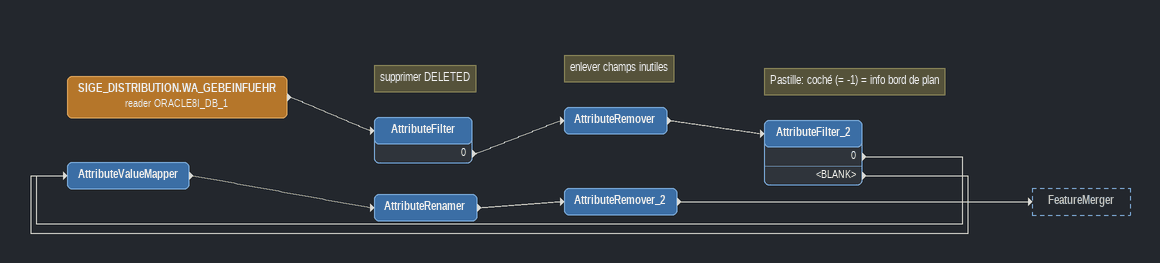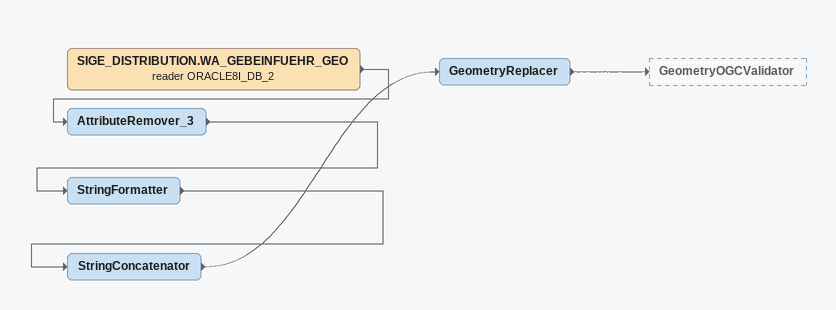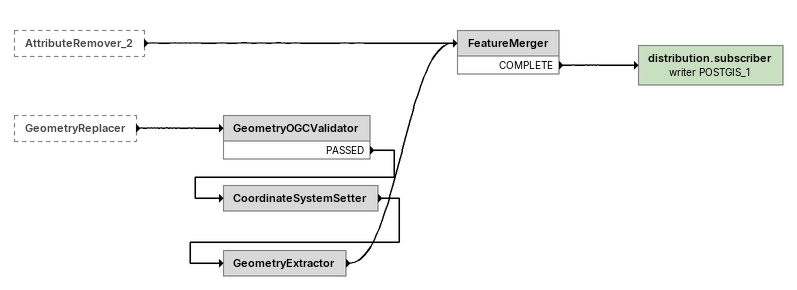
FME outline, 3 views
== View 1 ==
SIGE_DISTRIBUTION.WA_GEBEINFUEHR (reader ORACLE8I_DB_1)
    -> AttributeFilter
Note: supprimer DELETED
AttributeFilter
    0 -> AttributeRemover
Note: enlever champs inutiles
AttributeRemover
    -> AttributeFilter_2
Note: Pastille: coché (= -1) = info bord de plan
AttributeFilter_2
    0 -> AttributeValueMapper
    <BLANK> -> AttributeValueMapper
AttributeValueMapper
    -> AttributeRenamer
AttributeRenamer
    -> AttributeRemover_2
AttributeRemover_2
    -> FeatureMerger

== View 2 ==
SIGE_DISTRIBUTION.WA_GEBEINFUEHR_GEO (reader ORACLE8I_DB_2)
    -> AttributeRemover_3
AttributeRemover_3
    -> StringFormatter
StringFormatter
    -> StringConcatenator
StringConcatenator
    -> GeometryReplacer
GeometryReplacer
    -> GeometryOGCValidator

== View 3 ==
AttributeRemover_2 [outside]
    -> FeatureMerger
GeometryReplacer [outside]
    -> GeometryOGCValidator
GeometryOGCValidator
    PASSED -> CoordinateSystemSetter
CoordinateSystemSetter
    -> GeometryExtractor
GeometryExtractor
    -> FeatureMerger
FeatureMerger
    COMPLETE -> distribution.subscriber (writer POSTGIS_1)
distribution.subscriber (writer POSTGIS_1)
